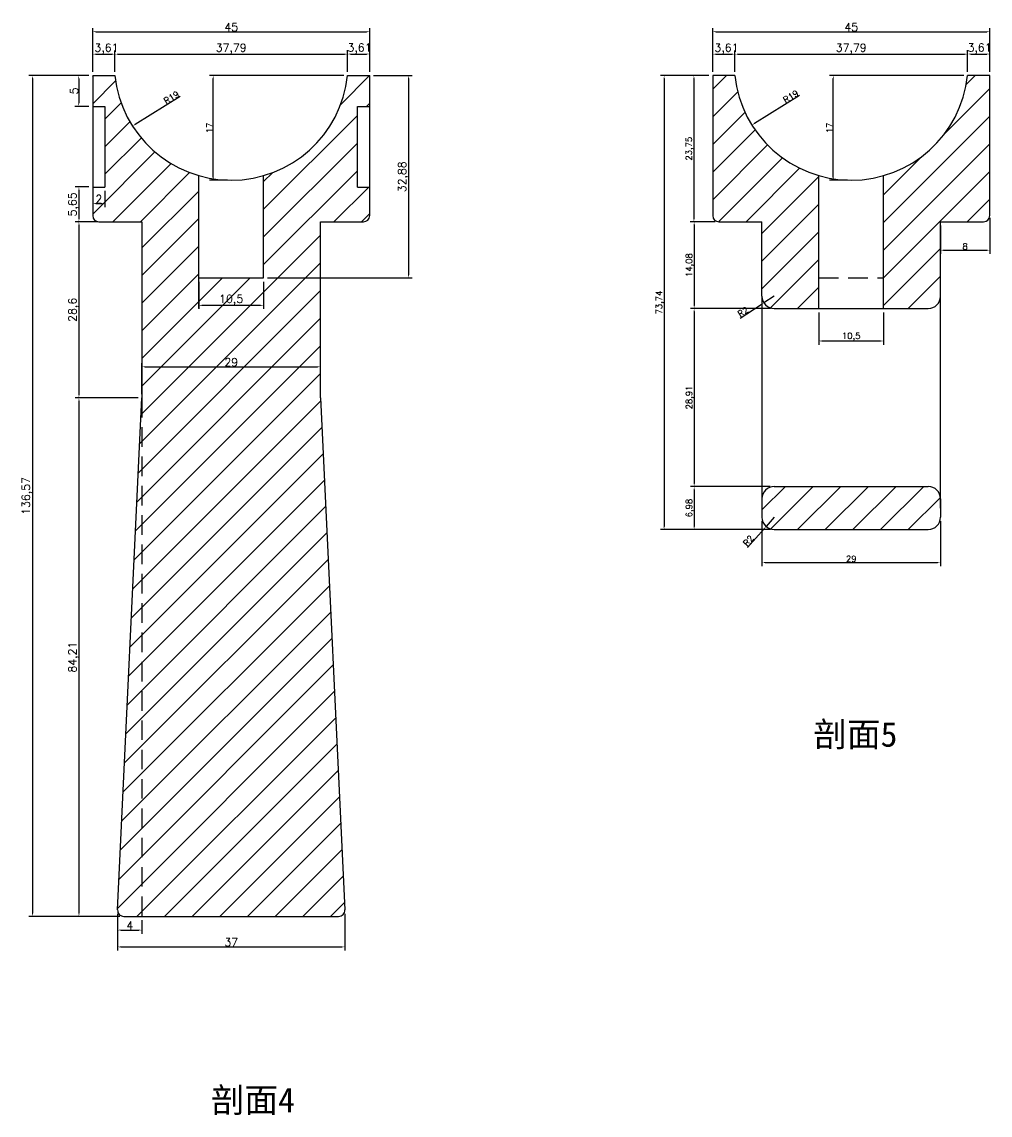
# Model space of a CAD drawing. Header units: millimetres. Extents: x 6817 to 10278, y -2870 to -2258.
# Drawn here: x 7845.9 to 8003.2, y -2869.8 to -2692.2 of the extents above; entities that cross this region are included whole.
import ezdxf

# ---------------------------------------------------------------- set-up
doc = ezdxf.new("R2010")
doc.units = ezdxf.units.MM
doc.linetypes.add('HIDDEN', pattern=[9.525, 6.35, -3.175])
doc.layers.add('图层2', color=108, linetype='Continuous')
doc.styles.get("Standard").update_dxf_attribs({"font": 'txt', "bigfont": 'gbcbig.shx'})
doc.dimstyles.new('ISO-25', dxfattribs={"dimtxt": 1, "dimasz": 0.5, "dimexe": 0.6, "dimexo": 0.625, "dimgap": 0.1, "dimtad": 1, "dimtxsty": 'Standard', "dimcen": 2.5, "dimadec": 0, "dimazin": 0, "dimtfac": 1, "dimtmove": 0, "dimatfit": 3, "dimfxl": 1, "dimarcsym": 0})
pattern_1 = [(45, (44.474, -33.572), (-2.245064, 2.245064), [])]

# ---------------------------------------------------------------- blocks, each defined once
blk = doc.blocks.new('*D1407')
at = {"layer": 'Defpoints', "color": 0, "linetype": 'ByBlock', "transparency": 16777216}
for p in [(7961.75, -2697.44), (7958.14, -2700.91), (7961.75, -2700.91)]:
    blk.add_point(p, dxfattribs=at)
at = {"layer": '图层2', "color": 0, "linetype": 'ByBlock', "lineweight": -2, "transparency": 16777216}
for p, q in [((7958.14, -2700.29), (7958.14, -2696.84)), ((7961.75, -2700.29), (7961.75, -2696.84)), ((7958.64, -2697.44), (7961.25, -2697.44))]:
    blk.add_line(p, q, dxfattribs=at)
at = {"layer": '图层2', "color": 0, "linetype": 'ByBlock', "transparency": 16777216}
for points in [[(7958.64, -2697.35), (7958.64, -2697.52), (7958.14, -2697.44)], [(7961.25, -2697.35), (7961.25, -2697.52), (7961.75, -2697.44)]]:
    blk.add_solid(points, dxfattribs=at)
at = {"layer": '图层2', "color": 0, "linetype": 'ByBlock', "transparency": 16777216, "insert": (7960.38, -2696.58), "char_height": 1.3, "attachment_point": 5}
blk.add_mtext('3,61', dxfattribs=at)
blk = doc.blocks.new('*D1408')
at = {"layer": 'Defpoints', "color": 0, "linetype": 'ByBlock', "transparency": 16777216}
for p in [(7999.54, -2697.44), (7961.75, -2700.91), (7999.54, -2700.91)]:
    blk.add_point(p, dxfattribs=at)
at = {"layer": '图层2', "color": 0, "linetype": 'ByBlock', "lineweight": -2, "transparency": 16777216}
for p, q in [((7961.75, -2700.29), (7961.75, -2696.84)), ((7999.54, -2700.29), (7999.54, -2696.84)), ((7962.25, -2697.44), (7999.04, -2697.44))]:
    blk.add_line(p, q, dxfattribs=at)
at = {"layer": '图层2', "color": 0, "linetype": 'ByBlock', "transparency": 16777216}
for points in [[(7962.25, -2697.35), (7962.25, -2697.52), (7961.75, -2697.44)], [(7999.04, -2697.35), (7999.04, -2697.52), (7999.54, -2697.44)]]:
    blk.add_solid(points, dxfattribs=at)
at = {"layer": '图层2', "color": 0, "linetype": 'ByBlock', "transparency": 16777216, "insert": (7980.64, -2696.58), "char_height": 1.3, "attachment_point": 5}
blk.add_mtext('37,79', dxfattribs=at)
blk = doc.blocks.new('*D1409')
at = {"layer": 'Defpoints', "color": 0, "linetype": 'ByBlock', "transparency": 16777216}
for p in [(8003.14, -2697.41), (7999.54, -2700.91), (8003.14, -2700.91)]:
    blk.add_point(p, dxfattribs=at)
at = {"layer": '图层2', "color": 0, "linetype": 'ByBlock', "lineweight": -2, "transparency": 16777216}
for p, q in [((7999.54, -2700.29), (7999.54, -2696.81)), ((8003.14, -2700.29), (8003.14, -2696.81)), ((8000.04, -2697.41), (8002.64, -2697.41))]:
    blk.add_line(p, q, dxfattribs=at)
at = {"layer": '图层2', "color": 0, "linetype": 'ByBlock', "transparency": 16777216}
for points in [[(8000.04, -2697.33), (8000.04, -2697.5), (7999.54, -2697.41)], [(8002.64, -2697.33), (8002.64, -2697.5), (8003.14, -2697.41)]]:
    blk.add_solid(points, dxfattribs=at)
at = {"layer": '图层2', "color": 0, "linetype": 'ByBlock', "transparency": 16777216, "insert": (8001.48, -2696.56), "char_height": 1.3, "attachment_point": 5}
blk.add_mtext('3,61', dxfattribs=at)
blk = doc.blocks.new('*D1410')
at = {"layer": 'Defpoints', "color": 0, "linetype": 'ByBlock', "transparency": 16777216}
for p in [(8003.14, -2693.79), (7958.14, -2700.91), (8003.14, -2700.91)]:
    blk.add_point(p, dxfattribs=at)
at = {"layer": '图层2', "color": 0, "linetype": 'ByBlock', "lineweight": -2, "transparency": 16777216}
for p, q in [((7958.14, -2700.29), (7958.14, -2693.19)), ((8003.14, -2700.29), (8003.14, -2693.19)), ((7958.64, -2693.79), (8002.64, -2693.79))]:
    blk.add_line(p, q, dxfattribs=at)
at = {"layer": '图层2', "color": 0, "linetype": 'ByBlock', "transparency": 16777216}
for points in [[(7958.64, -2693.71), (7958.64, -2693.88), (7958.14, -2693.79)], [(8002.64, -2693.71), (8002.64, -2693.88), (8003.14, -2693.79)]]:
    blk.add_solid(points, dxfattribs=at)
at = {"layer": '图层2', "color": 0, "linetype": 'ByBlock', "transparency": 16777216, "insert": (7980.64, -2693.04), "char_height": 1.3, "attachment_point": 5}
blk.add_mtext('45', dxfattribs=at)
blk = doc.blocks.new('*D1411')
at = {"layer": 'Defpoints', "color": 0, "linetype": 'ByBlock', "transparency": 16777216}
for p in [(7980.64, -2698.91), (7964.51, -2708.96)]:
    blk.add_point(p, dxfattribs=at)
at = {"layer": '图层2', "color": 0, "linetype": 'ByBlock', "lineweight": -2, "transparency": 16777216}
blk.add_line((7972.24, -2704.15), (7964.94, -2708.69), dxfattribs=at)
at = {"layer": '图层2', "color": 0, "linetype": 'ByBlock', "transparency": 16777216}
blk.add_solid([(7964.89, -2708.62), (7964.98, -2708.76), (7964.51, -2708.96)], dxfattribs=at)
at = {"layer": '图层2', "color": 0, "linetype": 'ByBlock', "transparency": 16777216, "insert": (7970.84, -2704.31), "char_height": 1, "attachment_point": 5, "rotation": 31.9165}
blk.add_mtext('R19', dxfattribs=at)
blk = doc.blocks.new('*D1412')
at = {"layer": 'Defpoints', "color": 0, "linetype": 'ByBlock', "transparency": 16777216}
for p in [(7977.72, -2700.91), (7999.54, -2700.91), (7980.64, -2717.91)]:
    blk.add_point(p, dxfattribs=at)
at = {"layer": '图层2', "color": 0, "linetype": 'ByBlock', "lineweight": -2, "transparency": 16777216}
for p, q in [((7998.91, -2700.91), (7977.12, -2700.91)), ((7977.72, -2717.41), (7977.72, -2701.41)), ((7980.02, -2717.91), (7977.12, -2717.91))]:
    blk.add_line(p, q, dxfattribs=at)
at = {"layer": '图层2', "color": 0, "linetype": 'ByBlock', "transparency": 16777216}
for points in [[(7977.63, -2701.41), (7977.8, -2701.41), (7977.72, -2700.91)], [(7977.63, -2717.41), (7977.8, -2717.41), (7977.72, -2717.91)]]:
    blk.add_solid(points, dxfattribs=at)
at = {"layer": '图层2', "color": 0, "linetype": 'ByBlock', "transparency": 16777216, "insert": (7977.12, -2709.41), "char_height": 1, "attachment_point": 5, "rotation": 90}
blk.add_mtext('17', dxfattribs=at)
blk = doc.blocks.new('*D1426')
at = {"layer": 'Defpoints', "color": 0, "linetype": 'ByBlock', "transparency": 16777216}
for p in [(7966.46, -2737.82), (7968.14, -2736.74)]:
    blk.add_point(p, dxfattribs=at)
at = {"layer": '图层2', "color": 0, "linetype": 'ByBlock', "lineweight": -2, "transparency": 16777216}
for p, q in [((7968.14, -2736.74), (7966.46, -2737.82)), ((7962.62, -2740.29), (7966.04, -2738.09))]:
    blk.add_line(p, q, dxfattribs=at)
at = {"layer": '图层2', "color": 0, "linetype": 'ByBlock', "transparency": 16777216}
blk.add_solid([(7965.99, -2738.02), (7966.08, -2738.16), (7966.46, -2737.82)], dxfattribs=at)
at = {"layer": '图层2', "color": 0, "linetype": 'ByBlock', "transparency": 16777216, "insert": (7963.08, -2739.28), "char_height": 1, "attachment_point": 5, "rotation": 32.6794}
blk.add_mtext('R2', dxfattribs=at)
blk = doc.blocks.new('*D1427')
at = {"layer": 'Defpoints', "color": 0, "linetype": 'ByBlock', "transparency": 16777216}
for p in [(7968.14, -2772.65), (7966.81, -2774.15)]:
    blk.add_point(p, dxfattribs=at)
at = {"layer": '图层2', "color": 0, "linetype": 'ByBlock', "lineweight": -2, "transparency": 16777216}
for p, q in [((7968.14, -2772.65), (7966.81, -2774.15)), ((7963.78, -2777.56), (7966.48, -2774.52))]:
    blk.add_line(p, q, dxfattribs=at)
at = {"layer": '图层2', "color": 0, "linetype": 'ByBlock', "transparency": 16777216}
blk.add_solid([(7966.42, -2774.47), (7966.54, -2774.58), (7966.81, -2774.15)], dxfattribs=at)
at = {"layer": '图层2', "color": 0, "linetype": 'ByBlock', "transparency": 16777216, "insert": (7963.95, -2776.46), "char_height": 1, "attachment_point": 5, "rotation": 48.3687}
blk.add_mtext('R2', dxfattribs=at)
blk = doc.blocks.new('*D1428')
at = {"layer": 'Defpoints', "color": 0, "linetype": 'ByBlock', "transparency": 16777216}
for p in [(7958.14, -2700.91), (7955.09, -2724.66), (7959.14, -2724.66)]:
    blk.add_point(p, dxfattribs=at)
at = {"layer": '图层2', "color": 0, "linetype": 'ByBlock', "lineweight": -2, "transparency": 16777216}
for p, q in [((7957.52, -2700.91), (7954.49, -2700.91)), ((7955.09, -2701.41), (7955.09, -2724.16)), ((7958.52, -2724.66), (7954.49, -2724.66))]:
    blk.add_line(p, q, dxfattribs=at)
at = {"layer": '图层2', "color": 0, "linetype": 'ByBlock', "transparency": 16777216}
for points in [[(7955.01, -2701.41), (7955.17, -2701.41), (7955.09, -2700.91)], [(7955.01, -2724.16), (7955.17, -2724.16), (7955.09, -2724.66)]]:
    blk.add_solid(points, dxfattribs=at)
at = {"layer": '图层2', "color": 0, "linetype": 'ByBlock', "transparency": 16777216, "insert": (7954.41, -2712.79), "char_height": 1, "attachment_point": 5, "rotation": 90}
blk.add_mtext('23,75', dxfattribs=at)
blk = doc.blocks.new('*D1429')
at = {"layer": 'Defpoints', "color": 0, "linetype": 'ByBlock', "transparency": 16777216}
for p in [(7959.14, -2724.66), (7955.13, -2738.74), (7968.14, -2738.74)]:
    blk.add_point(p, dxfattribs=at)
at = {"layer": '图层2', "color": 0, "linetype": 'ByBlock', "lineweight": -2, "transparency": 16777216}
for p, q in [((7958.52, -2724.66), (7954.53, -2724.66)), ((7955.13, -2725.16), (7955.13, -2738.24)), ((7967.52, -2738.74), (7954.53, -2738.74))]:
    blk.add_line(p, q, dxfattribs=at)
at = {"layer": '图层2', "color": 0, "linetype": 'ByBlock', "transparency": 16777216}
for points in [[(7955.05, -2725.16), (7955.21, -2725.16), (7955.13, -2724.66)], [(7955.05, -2738.24), (7955.21, -2738.24), (7955.13, -2738.74)]]:
    blk.add_solid(points, dxfattribs=at)
at = {"layer": '图层2', "color": 0, "linetype": 'ByBlock', "transparency": 16777216, "insert": (7954.45, -2731.7), "char_height": 1, "attachment_point": 5, "rotation": 90}
blk.add_mtext('14,08', dxfattribs=at)
blk = doc.blocks.new('*D1430')
at = {"layer": 'Defpoints', "color": 0, "linetype": 'ByBlock', "transparency": 16777216}
for p in [(7967.52, -2738.74), (7955.13, -2767.65), (7968.1, -2767.65)]:
    blk.add_point(p, dxfattribs=at)
at = {"layer": '图层2', "color": 0, "linetype": 'ByBlock', "lineweight": -2, "transparency": 16777216}
for p, q in [((7966.89, -2738.74), (7954.53, -2738.74)), ((7955.13, -2739.24), (7955.13, -2767.15)), ((7967.48, -2767.65), (7954.53, -2767.65))]:
    blk.add_line(p, q, dxfattribs=at)
at = {"layer": '图层2', "color": 0, "linetype": 'ByBlock', "transparency": 16777216}
for points in [[(7955.05, -2739.24), (7955.21, -2739.24), (7955.13, -2738.74)], [(7955.05, -2767.15), (7955.21, -2767.15), (7955.13, -2767.65)]]:
    blk.add_solid(points, dxfattribs=at)
at = {"layer": '图层2', "color": 0, "linetype": 'ByBlock', "transparency": 16777216, "insert": (7954.45, -2753.2), "char_height": 1, "attachment_point": 5, "rotation": 90}
blk.add_mtext('28,91', dxfattribs=at)
blk = doc.blocks.new('*D1431')
at = {"layer": 'Defpoints', "color": 0, "linetype": 'ByBlock', "transparency": 16777216}
for p in [(7967.85, -2767.67), (7955.13, -2774.65), (7968.14, -2774.65)]:
    blk.add_point(p, dxfattribs=at)
at = {"layer": '图层2', "color": 0, "linetype": 'ByBlock', "lineweight": -2, "transparency": 16777216}
for p, q in [((7967.23, -2767.67), (7954.53, -2767.67)), ((7955.13, -2768.17), (7955.13, -2774.15)), ((7967.52, -2774.65), (7954.53, -2774.65))]:
    blk.add_line(p, q, dxfattribs=at)
at = {"layer": '图层2', "color": 0, "linetype": 'ByBlock', "transparency": 16777216}
for points in [[(7955.05, -2768.17), (7955.21, -2768.17), (7955.13, -2767.67)], [(7955.05, -2774.15), (7955.21, -2774.15), (7955.13, -2774.65)]]:
    blk.add_solid(points, dxfattribs=at)
at = {"layer": '图层2', "color": 0, "linetype": 'ByBlock', "transparency": 16777216, "insert": (7954.45, -2771.16), "char_height": 1, "attachment_point": 5, "rotation": 90}
blk.add_mtext('6,98', dxfattribs=at)
blk = doc.blocks.new('*D1432')
at = {"layer": 'Defpoints', "color": 0, "linetype": 'ByBlock', "transparency": 16777216}
for p in [(7966.14, -2772.65), (7995.14, -2772.65), (7995.14, -2780)]:
    blk.add_point(p, dxfattribs=at)
at = {"layer": '图层2', "color": 0, "linetype": 'ByBlock', "lineweight": -2, "transparency": 16777216}
for p, q in [((7966.14, -2773.28), (7966.14, -2780.6)), ((7995.14, -2773.28), (7995.14, -2780.6)), ((7966.64, -2780), (7994.64, -2780))]:
    blk.add_line(p, q, dxfattribs=at)
at = {"layer": '图层2', "color": 0, "linetype": 'ByBlock', "transparency": 16777216}
for points in [[(7966.64, -2779.92), (7966.64, -2780.08), (7966.14, -2780)], [(7994.64, -2779.92), (7994.64, -2780.08), (7995.14, -2780)]]:
    blk.add_solid(points, dxfattribs=at)
at = {"layer": '图层2', "color": 0, "linetype": 'ByBlock', "transparency": 16777216, "insert": (7980.64, -2779.4), "char_height": 1, "attachment_point": 5}
blk.add_mtext('29', dxfattribs=at)
blk = doc.blocks.new('*D1433')
at = {"layer": 'Defpoints', "color": 0, "linetype": 'ByBlock', "transparency": 16777216}
for p in [(8003.14, -2723.38), (7995.14, -2724.66), (8003.14, -2729.27)]:
    blk.add_point(p, dxfattribs=at)
at = {"layer": '图层2', "color": 0, "linetype": 'ByBlock', "lineweight": -2, "transparency": 16777216}
for p, q in [((7995.14, -2725.29), (7995.14, -2729.87)), ((8003.14, -2724.01), (8003.14, -2729.87)), ((7995.64, -2729.27), (8002.64, -2729.27))]:
    blk.add_line(p, q, dxfattribs=at)
at = {"layer": '图层2', "color": 0, "linetype": 'ByBlock', "transparency": 16777216}
for points in [[(7995.64, -2729.19), (7995.64, -2729.36), (7995.14, -2729.27)], [(8002.64, -2729.19), (8002.64, -2729.36), (8003.14, -2729.27)]]:
    blk.add_solid(points, dxfattribs=at)
at = {"layer": '图层2', "color": 0, "linetype": 'ByBlock', "transparency": 16777216, "insert": (7999.14, -2728.67), "char_height": 1, "attachment_point": 5}
blk.add_mtext('8', dxfattribs=at)
blk = doc.blocks.new('*D1434')
at = {"layer": 'Defpoints', "color": 0, "linetype": 'ByBlock', "transparency": 16777216}
for p in [(7958.14, -2700.91), (7950.25, -2774.65), (7968.14, -2774.65)]:
    blk.add_point(p, dxfattribs=at)
at = {"layer": '图层2', "color": 0, "linetype": 'ByBlock', "lineweight": -2, "transparency": 16777216}
for p, q in [((7957.52, -2700.91), (7949.65, -2700.91)), ((7950.25, -2701.41), (7950.25, -2774.15)), ((7967.52, -2774.65), (7949.65, -2774.65))]:
    blk.add_line(p, q, dxfattribs=at)
at = {"layer": '图层2', "color": 0, "linetype": 'ByBlock', "transparency": 16777216}
for points in [[(7950.17, -2701.41), (7950.33, -2701.41), (7950.25, -2700.91)], [(7950.17, -2774.15), (7950.33, -2774.15), (7950.25, -2774.65)]]:
    blk.add_solid(points, dxfattribs=at)
at = {"layer": '图层2', "color": 0, "linetype": 'ByBlock', "transparency": 16777216, "insert": (7949.57, -2737.78), "char_height": 1, "attachment_point": 5, "rotation": 90}
blk.add_mtext('73,74', dxfattribs=at)
blk = doc.blocks.new('*D1435')
at = {"layer": 'Defpoints', "color": 0, "linetype": 'ByBlock', "transparency": 16777216}
for p in [(7975.39, -2738.74), (7985.89, -2738.74), (7985.89, -2744.02)]:
    blk.add_point(p, dxfattribs=at)
at = {"layer": '图层2', "color": 0, "linetype": 'ByBlock', "lineweight": -2, "transparency": 16777216}
for p, q in [((7975.39, -2739.37), (7975.39, -2744.62)), ((7985.89, -2739.37), (7985.89, -2744.62)), ((7975.89, -2744.02), (7985.39, -2744.02))]:
    blk.add_line(p, q, dxfattribs=at)
at = {"layer": '图层2', "color": 0, "linetype": 'ByBlock', "transparency": 16777216}
for points in [[(7975.89, -2743.94), (7975.89, -2744.11), (7975.39, -2744.02)], [(7985.39, -2743.94), (7985.39, -2744.11), (7985.89, -2744.02)]]:
    blk.add_solid(points, dxfattribs=at)
at = {"layer": '图层2', "color": 0, "linetype": 'ByBlock', "transparency": 16777216, "insert": (7980.64, -2743.34), "char_height": 1, "attachment_point": 5}
blk.add_mtext('10,5', dxfattribs=at)
blk = doc.blocks.new('*D1436')
at = {"layer": 'Defpoints', "color": 0, "linetype": 'ByBlock', "transparency": 16777216}
for p in [(7861.05, -2697.44), (7857.44, -2700.91), (7861.05, -2700.91)]:
    blk.add_point(p, dxfattribs=at)
at = {"layer": '图层2', "color": 0, "linetype": 'ByBlock', "lineweight": -2, "transparency": 16777216}
for p, q in [((7857.44, -2700.29), (7857.44, -2696.84)), ((7861.05, -2700.29), (7861.05, -2696.84)), ((7857.94, -2697.44), (7860.55, -2697.44))]:
    blk.add_line(p, q, dxfattribs=at)
at = {"layer": '图层2', "color": 0, "linetype": 'ByBlock', "transparency": 16777216}
for points in [[(7857.94, -2697.35), (7857.94, -2697.52), (7857.44, -2697.44)], [(7860.55, -2697.35), (7860.55, -2697.52), (7861.05, -2697.44)]]:
    blk.add_solid(points, dxfattribs=at)
at = {"layer": '图层2', "color": 0, "linetype": 'ByBlock', "transparency": 16777216, "insert": (7859.68, -2696.58), "char_height": 1.3, "attachment_point": 5}
blk.add_mtext('3,61', dxfattribs=at)
blk = doc.blocks.new('*D1437')
at = {"layer": 'Defpoints', "color": 0, "linetype": 'ByBlock', "transparency": 16777216}
for p in [(7898.84, -2697.44), (7861.05, -2700.91), (7898.84, -2700.91)]:
    blk.add_point(p, dxfattribs=at)
at = {"layer": '图层2', "color": 0, "linetype": 'ByBlock', "lineweight": -2, "transparency": 16777216}
for p, q in [((7861.05, -2700.29), (7861.05, -2696.84)), ((7898.84, -2700.29), (7898.84, -2696.84)), ((7861.55, -2697.44), (7898.34, -2697.44))]:
    blk.add_line(p, q, dxfattribs=at)
at = {"layer": '图层2', "color": 0, "linetype": 'ByBlock', "transparency": 16777216}
for points in [[(7861.55, -2697.35), (7861.55, -2697.52), (7861.05, -2697.44)], [(7898.34, -2697.35), (7898.34, -2697.52), (7898.84, -2697.44)]]:
    blk.add_solid(points, dxfattribs=at)
at = {"layer": '图层2', "color": 0, "linetype": 'ByBlock', "transparency": 16777216, "insert": (7879.94, -2696.58), "char_height": 1.3, "attachment_point": 5}
blk.add_mtext('37,79', dxfattribs=at)
blk = doc.blocks.new('*D1438')
at = {"layer": 'Defpoints', "color": 0, "linetype": 'ByBlock', "transparency": 16777216}
for p in [(7902.44, -2697.41), (7898.84, -2700.91), (7902.44, -2700.91)]:
    blk.add_point(p, dxfattribs=at)
at = {"layer": '图层2', "color": 0, "linetype": 'ByBlock', "lineweight": -2, "transparency": 16777216}
for p, q in [((7898.84, -2700.29), (7898.84, -2696.81)), ((7902.44, -2700.29), (7902.44, -2696.81)), ((7899.34, -2697.41), (7901.94, -2697.41))]:
    blk.add_line(p, q, dxfattribs=at)
at = {"layer": '图层2', "color": 0, "linetype": 'ByBlock', "transparency": 16777216}
for points in [[(7899.34, -2697.33), (7899.34, -2697.5), (7898.84, -2697.41)], [(7901.94, -2697.33), (7901.94, -2697.5), (7902.44, -2697.41)]]:
    blk.add_solid(points, dxfattribs=at)
at = {"layer": '图层2', "color": 0, "linetype": 'ByBlock', "transparency": 16777216, "insert": (7900.78, -2696.56), "char_height": 1.3, "attachment_point": 5}
blk.add_mtext('3,61', dxfattribs=at)
blk = doc.blocks.new('*D1439')
at = {"layer": 'Defpoints', "color": 0, "linetype": 'ByBlock', "transparency": 16777216}
for p in [(7902.44, -2693.79), (7857.44, -2700.91), (7902.44, -2700.91)]:
    blk.add_point(p, dxfattribs=at)
at = {"layer": '图层2', "color": 0, "linetype": 'ByBlock', "lineweight": -2, "transparency": 16777216}
for p, q in [((7857.44, -2700.29), (7857.44, -2693.19)), ((7902.44, -2700.29), (7902.44, -2693.19)), ((7857.94, -2693.79), (7901.94, -2693.79))]:
    blk.add_line(p, q, dxfattribs=at)
at = {"layer": '图层2', "color": 0, "linetype": 'ByBlock', "transparency": 16777216}
for points in [[(7857.94, -2693.71), (7857.94, -2693.88), (7857.44, -2693.79)], [(7901.94, -2693.71), (7901.94, -2693.88), (7902.44, -2693.79)]]:
    blk.add_solid(points, dxfattribs=at)
at = {"layer": '图层2', "color": 0, "linetype": 'ByBlock', "transparency": 16777216, "insert": (7879.94, -2693.04), "char_height": 1.3, "attachment_point": 5}
blk.add_mtext('45', dxfattribs=at)
blk = doc.blocks.new('*D1440')
at = {"layer": 'Defpoints', "color": 0, "linetype": 'ByBlock', "transparency": 16777216}
for p in [(7877.02, -2700.91), (7898.84, -2700.91), (7879.94, -2717.91)]:
    blk.add_point(p, dxfattribs=at)
at = {"layer": '图层2', "color": 0, "linetype": 'ByBlock', "lineweight": -2, "transparency": 16777216}
for p, q in [((7898.21, -2700.91), (7876.42, -2700.91)), ((7877.02, -2717.41), (7877.02, -2701.41)), ((7879.32, -2717.91), (7876.42, -2717.91))]:
    blk.add_line(p, q, dxfattribs=at)
at = {"layer": '图层2', "color": 0, "linetype": 'ByBlock', "transparency": 16777216}
for points in [[(7876.93, -2701.41), (7877.1, -2701.41), (7877.02, -2700.91)], [(7876.93, -2717.41), (7877.1, -2717.41), (7877.02, -2717.91)]]:
    blk.add_solid(points, dxfattribs=at)
at = {"layer": '图层2', "color": 0, "linetype": 'ByBlock', "transparency": 16777216, "insert": (7876.42, -2709.41), "char_height": 1, "attachment_point": 5, "rotation": 90}
blk.add_mtext('17', dxfattribs=at)
blk = doc.blocks.new('*D1441')
at = {"layer": 'Defpoints', "color": 0, "linetype": 'ByBlock', "transparency": 16777216}
for p in [(7857.44, -2700.91), (7855.17, -2705.91), (7857.44, -2705.91)]:
    blk.add_point(p, dxfattribs=at)
at = {"layer": '图层2', "color": 0, "linetype": 'ByBlock', "lineweight": -2, "transparency": 16777216}
for p, q in [((7856.82, -2700.91), (7854.57, -2700.91)), ((7855.17, -2701.41), (7855.17, -2705.41)), ((7856.82, -2705.91), (7854.57, -2705.91))]:
    blk.add_line(p, q, dxfattribs=at)
at = {"layer": '图层2', "color": 0, "linetype": 'ByBlock', "transparency": 16777216}
for points in [[(7855.09, -2701.41), (7855.25, -2701.41), (7855.17, -2700.91)], [(7855.09, -2705.41), (7855.25, -2705.41), (7855.17, -2705.91)]]:
    blk.add_solid(points, dxfattribs=at)
at = {"layer": '图层2', "color": 0, "linetype": 'ByBlock', "transparency": 16777216, "insert": (7854.42, -2703.41), "char_height": 1.3, "attachment_point": 5, "rotation": 90}
blk.add_mtext('5', dxfattribs=at)
blk = doc.blocks.new('*D1442')
at = {"layer": 'Defpoints', "color": 0, "linetype": 'ByBlock', "transparency": 16777216}
for p in [(7857.44, -2719.01), (7855.21, -2724.66), (7858.83, -2724.66)]:
    blk.add_point(p, dxfattribs=at)
at = {"layer": '图层2', "color": 0, "linetype": 'ByBlock', "lineweight": -2, "transparency": 16777216}
for p, q in [((7856.82, -2719.01), (7854.61, -2719.01)), ((7855.21, -2719.51), (7855.21, -2724.16)), ((7858.2, -2724.66), (7854.61, -2724.66))]:
    blk.add_line(p, q, dxfattribs=at)
at = {"layer": '图层2', "color": 0, "linetype": 'ByBlock', "transparency": 16777216}
for points in [[(7855.13, -2719.51), (7855.29, -2719.51), (7855.21, -2719.01)], [(7855.13, -2724.16), (7855.29, -2724.16), (7855.21, -2724.66)]]:
    blk.add_solid(points, dxfattribs=at)
at = {"layer": '图层2', "color": 0, "linetype": 'ByBlock', "transparency": 16777216, "insert": (7854.35, -2721.84), "char_height": 1.3, "attachment_point": 5, "rotation": 90}
blk.add_mtext('5,65', dxfattribs=at)
blk = doc.blocks.new('*D1443')
at = {"layer": 'Defpoints', "color": 0, "linetype": 'ByBlock', "transparency": 16777216}
for p in [(7858.83, -2724.66), (7855.21, -2753.26), (7865.44, -2753.26)]:
    blk.add_point(p, dxfattribs=at)
at = {"layer": '图层2', "color": 0, "linetype": 'ByBlock', "lineweight": -2, "transparency": 16777216}
for p, q in [((7858.2, -2724.66), (7854.61, -2724.66)), ((7855.21, -2725.16), (7855.21, -2752.76)), ((7864.82, -2753.26), (7854.61, -2753.26))]:
    blk.add_line(p, q, dxfattribs=at)
at = {"layer": '图层2', "color": 0, "linetype": 'ByBlock', "transparency": 16777216}
for points in [[(7855.13, -2725.16), (7855.29, -2725.16), (7855.21, -2724.66)], [(7855.13, -2752.76), (7855.29, -2752.76), (7855.21, -2753.26)]]:
    blk.add_solid(points, dxfattribs=at)
at = {"layer": '图层2', "color": 0, "linetype": 'ByBlock', "transparency": 16777216, "insert": (7854.35, -2738.96), "char_height": 1.3, "attachment_point": 5, "rotation": 90}
blk.add_mtext('28,6', dxfattribs=at)
blk = doc.blocks.new('*D1444')
at = {"layer": 'Defpoints', "color": 0, "linetype": 'ByBlock', "transparency": 16777216}
for p in [(7865.44, -2753.26), (7855.21, -2837.48), (7862.49, -2837.48)]:
    blk.add_point(p, dxfattribs=at)
at = {"layer": '图层2', "color": 0, "linetype": 'ByBlock', "lineweight": -2, "transparency": 16777216}
for p, q in [((7864.82, -2753.26), (7854.61, -2753.26)), ((7855.21, -2753.76), (7855.21, -2836.98)), ((7861.87, -2837.48), (7854.61, -2837.48))]:
    blk.add_line(p, q, dxfattribs=at)
at = {"layer": '图层2', "color": 0, "linetype": 'ByBlock', "transparency": 16777216}
for points in [[(7855.13, -2753.76), (7855.29, -2753.76), (7855.21, -2753.26)], [(7855.13, -2836.98), (7855.29, -2836.98), (7855.21, -2837.48)]]:
    blk.add_solid(points, dxfattribs=at)
at = {"layer": '图层2', "color": 0, "linetype": 'ByBlock', "transparency": 16777216, "insert": (7854.35, -2795.37), "char_height": 1.3, "attachment_point": 5, "rotation": 90}
blk.add_mtext('84,21', dxfattribs=at)
blk = doc.blocks.new('*D1445')
at = {"layer": 'Defpoints', "color": 0, "linetype": 'ByBlock', "transparency": 16777216}
for p in [(7894.44, -2748.22), (7865.44, -2753.26), (7894.44, -2753.26)]:
    blk.add_point(p, dxfattribs=at)
at = {"layer": '图层2', "color": 0, "linetype": 'ByBlock', "lineweight": -2, "transparency": 16777216}
for p, q in [((7865.44, -2752.64), (7865.44, -2747.62)), ((7865.94, -2748.22), (7893.94, -2748.22)), ((7894.44, -2752.64), (7894.44, -2747.62))]:
    blk.add_line(p, q, dxfattribs=at)
at = {"layer": '图层2', "color": 0, "linetype": 'ByBlock', "transparency": 16777216}
for points in [[(7865.94, -2748.13), (7865.94, -2748.3), (7865.44, -2748.22)], [(7893.94, -2748.13), (7893.94, -2748.3), (7894.44, -2748.22)]]:
    blk.add_solid(points, dxfattribs=at)
at = {"layer": '图层2', "color": 0, "linetype": 'ByBlock', "transparency": 16777216, "insert": (7879.94, -2747.47), "char_height": 1.3, "attachment_point": 5}
blk.add_mtext('29', dxfattribs=at)
blk = doc.blocks.new('*D1446')
at = {"layer": 'Defpoints', "color": 0, "linetype": 'ByBlock', "transparency": 16777216}
for p in [(7861.49, -2836.43), (7865.44, -2837.48), (7865.44, -2839.7)]:
    blk.add_point(p, dxfattribs=at)
at = {"layer": '图层2', "color": 0, "linetype": 'ByBlock', "lineweight": -2, "transparency": 16777216}
for p, q in [((7861.49, -2837.06), (7861.49, -2840.3)), ((7865.44, -2838.1), (7865.44, -2840.3)), ((7861.99, -2839.7), (7864.94, -2839.7))]:
    blk.add_line(p, q, dxfattribs=at)
at = {"layer": '图层2', "color": 0, "linetype": 'ByBlock', "transparency": 16777216}
for points in [[(7861.99, -2839.62), (7861.99, -2839.78), (7861.49, -2839.7)], [(7864.94, -2839.62), (7864.94, -2839.78), (7865.44, -2839.7)]]:
    blk.add_solid(points, dxfattribs=at)
at = {"layer": '图层2', "color": 0, "linetype": 'ByBlock', "transparency": 16777216, "insert": (7863.47, -2838.95), "char_height": 1.3, "attachment_point": 5}
blk.add_mtext('4', dxfattribs=at)
blk = doc.blocks.new('*D1447')
at = {"layer": 'Defpoints', "color": 0, "linetype": 'ByBlock', "transparency": 16777216}
for p in [(7861.49, -2837.06), (7898.39, -2836.43), (7898.39, -2842.43)]:
    blk.add_point(p, dxfattribs=at)
at = {"layer": '图层2', "color": 0, "linetype": 'ByBlock', "lineweight": -2, "transparency": 16777216}
for p, q in [((7898.39, -2837.06), (7898.39, -2843.03)), ((7861.49, -2837.68), (7861.49, -2843.03)), ((7861.99, -2842.43), (7897.89, -2842.43))]:
    blk.add_line(p, q, dxfattribs=at)
at = {"layer": '图层2', "color": 0, "linetype": 'ByBlock', "transparency": 16777216}
for points in [[(7861.99, -2842.35), (7861.99, -2842.52), (7861.49, -2842.43)], [(7897.89, -2842.35), (7897.89, -2842.52), (7898.39, -2842.43)]]:
    blk.add_solid(points, dxfattribs=at)
at = {"layer": '图层2', "color": 0, "linetype": 'ByBlock', "transparency": 16777216, "insert": (7879.94, -2841.68), "char_height": 1.3, "attachment_point": 5}
blk.add_mtext('37', dxfattribs=at)
blk = doc.blocks.new('*D1448')
at = {"layer": 'Defpoints', "color": 0, "linetype": 'ByBlock', "transparency": 16777216}
for p in [(7874.69, -2733.79), (7885.19, -2733.79), (7885.19, -2738.22)]:
    blk.add_point(p, dxfattribs=at)
at = {"layer": '图层2', "color": 0, "linetype": 'ByBlock', "lineweight": -2, "transparency": 16777216}
for p, q in [((7874.69, -2734.41), (7874.69, -2738.82)), ((7885.19, -2734.41), (7885.19, -2738.82)), ((7875.19, -2738.22), (7884.69, -2738.22))]:
    blk.add_line(p, q, dxfattribs=at)
at = {"layer": '图层2', "color": 0, "linetype": 'ByBlock', "transparency": 16777216}
for points in [[(7875.19, -2738.14), (7875.19, -2738.31), (7874.69, -2738.22)], [(7884.69, -2738.14), (7884.69, -2738.31), (7885.19, -2738.22)]]:
    blk.add_solid(points, dxfattribs=at)
at = {"layer": '图层2', "color": 0, "linetype": 'ByBlock', "transparency": 16777216, "insert": (7879.94, -2737.37), "char_height": 1.3, "attachment_point": 5}
blk.add_mtext('10,5', dxfattribs=at)
blk = doc.blocks.new('*D1449')
at = {"layer": 'Defpoints', "color": 0, "linetype": 'ByBlock', "transparency": 16777216}
for p in [(7902.44, -2700.91), (7885.19, -2733.79), (7908.74, -2733.79)]:
    blk.add_point(p, dxfattribs=at)
at = {"layer": '图层2', "color": 0, "linetype": 'ByBlock', "lineweight": -2, "transparency": 16777216}
for p, q in [((7903.07, -2700.91), (7909.34, -2700.91)), ((7908.74, -2701.41), (7908.74, -2733.29)), ((7885.82, -2733.79), (7909.34, -2733.79))]:
    blk.add_line(p, q, dxfattribs=at)
at = {"layer": '图层2', "color": 0, "linetype": 'ByBlock', "transparency": 16777216}
for points in [[(7908.66, -2701.41), (7908.83, -2701.41), (7908.74, -2700.91)], [(7908.66, -2733.29), (7908.83, -2733.29), (7908.74, -2733.79)]]:
    blk.add_solid(points, dxfattribs=at)
at = {"layer": '图层2', "color": 0, "linetype": 'ByBlock', "transparency": 16777216, "insert": (7907.89, -2717.35), "char_height": 1.3, "attachment_point": 5, "rotation": 90}
blk.add_mtext('32,88', dxfattribs=at)
blk = doc.blocks.new('*D1450')
at = {"layer": 'Defpoints', "color": 0, "linetype": 'ByBlock', "transparency": 16777216}
for p in [(7856.82, -2700.91), (7847.65, -2837.48), (7860.17, -2837.48)]:
    blk.add_point(p, dxfattribs=at)
at = {"layer": '图层2', "color": 0, "linetype": 'ByBlock', "lineweight": -2, "transparency": 16777216}
for p, q in [((7856.19, -2700.91), (7847.05, -2700.91)), ((7847.65, -2701.41), (7847.65, -2836.98)), ((7859.55, -2837.48), (7847.05, -2837.48))]:
    blk.add_line(p, q, dxfattribs=at)
at = {"layer": '图层2', "color": 0, "linetype": 'ByBlock', "transparency": 16777216}
for points in [[(7847.57, -2701.41), (7847.74, -2701.41), (7847.65, -2700.91)], [(7847.57, -2836.98), (7847.74, -2836.98), (7847.65, -2837.48)]]:
    blk.add_solid(points, dxfattribs=at)
at = {"layer": '图层2', "color": 0, "linetype": 'ByBlock', "transparency": 16777216, "insert": (7846.79, -2769.19), "char_height": 1.3, "attachment_point": 5, "rotation": 90}
blk.add_mtext('136,57', dxfattribs=at)
blk = doc.blocks.new('*D1451')
at = {"layer": 'Defpoints', "color": 0, "linetype": 'ByBlock', "transparency": 16777216}
for p in [(7880.04, -2699.07), (7863.92, -2709.12)]:
    blk.add_point(p, dxfattribs=at)
at = {"layer": '图层2', "color": 0, "linetype": 'ByBlock', "lineweight": -2, "transparency": 16777216}
blk.add_line((7871.64, -2704.31), (7864.34, -2708.85), dxfattribs=at)
at = {"layer": '图层2', "color": 0, "linetype": 'ByBlock', "transparency": 16777216}
blk.add_solid([(7864.3, -2708.78), (7864.39, -2708.92), (7863.92, -2709.12)], dxfattribs=at)
at = {"layer": '图层2', "color": 0, "linetype": 'ByBlock', "transparency": 16777216, "insert": (7870.25, -2704.47), "char_height": 1, "attachment_point": 5, "rotation": 31.9165}
blk.add_mtext('R19', dxfattribs=at)
blk = doc.blocks.new('*D1452')
at = {"layer": 'Defpoints', "color": 0, "linetype": 'ByBlock', "transparency": 16777216}
for p in [(7857.44, -2719.01), (7859.44, -2719.01), (7859.44, -2721.71)]:
    blk.add_point(p, dxfattribs=at)
at = {"layer": '图层2', "color": 0, "linetype": 'ByBlock', "lineweight": -2, "transparency": 16777216}
for p, q in [((7857.44, -2719.64), (7857.44, -2722.31)), ((7859.44, -2719.64), (7859.44, -2722.31)), ((7857.94, -2721.71), (7858.94, -2721.71))]:
    blk.add_line(p, q, dxfattribs=at)
at = {"layer": '图层2', "color": 0, "linetype": 'ByBlock', "transparency": 16777216}
for points in [[(7857.94, -2721.63), (7857.94, -2721.79), (7857.44, -2721.71)], [(7858.94, -2721.63), (7858.94, -2721.79), (7859.44, -2721.71)]]:
    blk.add_solid(points, dxfattribs=at)
at = {"layer": '图层2', "color": 0, "linetype": 'ByBlock', "transparency": 16777216, "insert": (7858.44, -2720.96), "char_height": 1.3, "attachment_point": 5}
blk.add_mtext('2', dxfattribs=at)

msp = doc.modelspace()

# ---------------------------------------------------------------- hatches: boundary and pattern name
at = {"layer": '图层2', "linetype": 'ByBlock'}
h = msp.add_hatch(dxfattribs=at)
h.set_pattern_fill('ANSI31', color=4)
h.set_pattern_definition([(45, (0, -33.572), (-2.245064, 2.245064), [])])
h.paths.add_polyline_path([(7894.442, -2753.264), (7894.442, -2724.664), (7901.442, -2724.664, 0.4142136), (7902.442, -2723.664), (7902.442, -2719.013), (7900.442, -2719.013), (7900.442, -2705.91), (7902.442, -2705.91), (7902.442, -2700.91), (7898.836, -2700.91, -0.3053358), (7885.192, -2717.17), (7885.192, -2733.786), (7874.692, -2733.786), (7874.692, -2717.17, -0.3053358), (7861.047, -2700.91), (7857.442, -2700.91), (7857.442, -2705.91), (7859.442, -2705.91), (7859.442, -2719.013), (7857.442, -2719.013), (7857.442, -2723.664, 0.4142136), (7858.442, -2724.664), (7865.442, -2724.664), (7865.442, -2753.264), (7861.491, -2836.431, 0.4281843), (7862.49, -2837.478), (7897.393, -2837.478, 0.4281843), (7898.392, -2836.431)])
h = msp.add_hatch(dxfattribs=at)
h.set_pattern_fill('ANSI31', color=4)
h.set_pattern_definition(pattern_1)
h.paths.add_polyline_path([(7966.141, -2724.664), (7966.141, -2736.745, 0.4142136), (7968.141, -2738.745), (7975.391, -2738.745), (7975.391, -2717.17, -0.3053358), (7961.747, -2700.91), (7958.141, -2700.91), (7958.141, -2723.664, 0.4142136), (7959.141, -2724.664)])
h = msp.add_hatch(dxfattribs=at)
h.set_pattern_fill('ANSI31', color=4)
h.set_pattern_definition(pattern_1)
h.paths.add_polyline_path([(7995.141, -2724.664), (8002.141, -2724.664, 0.4142136), (8003.141, -2723.664), (8003.141, -2700.91), (7999.536, -2700.91, -0.3053358), (7985.891, -2717.17), (7985.891, -2738.745), (7993.141, -2738.745, 0.4142136), (7995.141, -2736.745)])
h.paths.add_polyline_path([(7993.141, -2774.652, 0.4142136), (7995.141, -2772.652), (7995.141, -2769.652, 0.4142136), (7993.141, -2767.652), (7968.141, -2767.652, 0.4142136), (7966.141, -2769.652), (7966.141, -2771.152), (7966.141, -2772.652, 0.4142136), (7968.141, -2774.652)])

# ---------------------------------------------------------------- linework, layer by layer
at = {"layer": '图层2', "color": 2, "linetype": 'ByBlock'}
for p, q in [((7857.442, -2700.91), (7861.047, -2700.91)), ((7857.442, -2700.91), (7857.442, -2723.664)), ((7898.836, -2700.91), (7902.442, -2700.91)), ((7902.442, -2723.664), (7902.442, -2700.91)), ((7958.141, -2700.91), (7958.141, -2723.664)), ((7961.747, -2700.91), (7958.141, -2700.91)), ((8003.141, -2700.91), (7999.536, -2700.91)), ((8003.141, -2723.664), (8003.141, -2700.91)), ((7857.442, -2705.91), (7859.442, -2705.91)), ((7859.442, -2705.91), (7859.442, -2719.013)), ((7900.442, -2719.013), (7900.442, -2705.91)), ((7900.442, -2705.91), (7902.442, -2705.91)), ((7874.692, -2738.745), (7874.692, -2717.17)), ((7885.192, -2733.786), (7885.192, -2717.17)), ((7975.391, -2738.745), (7975.391, -2717.17)), ((7985.891, -2738.745), (7985.891, -2717.17)), ((7857.442, -2719.013), (7859.442, -2719.013)), ((7900.442, -2719.013), (7902.442, -2719.013)), ((7858.442, -2724.664), (7865.442, -2724.664)), ((7865.442, -2724.664), (7865.442, -2753.264)), ((7894.442, -2753.264), (7894.442, -2724.664)), ((7894.442, -2724.664), (7901.442, -2724.664)), ((7959.141, -2724.664), (7966.141, -2724.664)), ((7966.141, -2736.745), (7966.141, -2724.664)), ((7995.141, -2736.745), (7995.141, -2724.664)), ((7995.141, -2724.664), (8002.141, -2724.664)), ((7874.692, -2733.786), (7885.192, -2733.786)), ((7966.141, -2736.745), (7966.141, -2771.152)), ((7995.141, -2771.152), (7995.141, -2736.745)), ((7968.141, -2738.745), (7993.141, -2738.745)), ((7861.491, -2836.431), (7865.442, -2753.264)), ((7894.442, -2753.264), (7898.392, -2836.431)), ((7968.141, -2767.652), (7993.141, -2767.652)), ((7966.141, -2769.652), (7966.141, -2772.652)), ((7995.141, -2769.652), (7995.141, -2772.652)), ((7968.141, -2774.652), (7993.141, -2774.652)), ((7862.49, -2837.478), (7897.393, -2837.478))]:
    msp.add_line(p, q, dxfattribs=at)
at = {"layer": '图层2', "color": 1, "linetype": 'HIDDEN', "ltscale": 0.5}
msp.add_line((7975.391, -2733.786), (7985.891, -2733.786), dxfattribs=at)
at = {"layer": '图层2', "color": 6, "linetype": 'HIDDEN', "ltscale": 0.5}
msp.add_line((7865.442, -2753.264), (7865.442, -2837.478), dxfattribs=at)
at = {"layer": '图层2', "color": 2, "linetype": 'ByBlock'}
for centre, radius, start, end in [((7879.942, -2698.91), 19, 186.04233, 353.95767), ((7980.641, -2698.91), 19, 186.04233, 353.95767), ((7858.442, -2723.664), 1, 180, 270), ((7901.442, -2723.664), 1, 270, 360), ((7959.141, -2723.664), 1, 180, 270), ((8002.141, -2723.664), 1, 270, 360), ((7968.141, -2736.745), 2, 180, 270), ((7993.141, -2736.745), 2, 270, 360), ((7968.141, -2769.652), 2, 90, 180), ((7993.141, -2769.652), 2, 0, 90), ((7968.141, -2772.652), 2, 180, 270), ((7993.141, -2772.652), 2, 270, 0), ((7862.49, -2836.478), 1, 177.2806, 270), ((7897.393, -2836.478), 1, 270, 2.7194)]:
    msp.add_arc(centre, radius, start, end, dxfattribs=at)

# ---------------------------------------------------------------- texts
at = {"color": 2, "char_height": 4.00662, "width": 76.48743, "attachment_point": 3}
for s, insert in [('{\\fSimSun|b0|i0|c134|p2;剖面5}', (7988.135, -2805.91)), ('{\\fSimSun|b0|i0|c134|p2;剖面4}', (7890.282, -2865.312))]:
    msp.add_mtext(s, dxfattribs=dict(at, insert=insert))

# ---------------------------------------------------------------- dimensions: what is measured, and where the dimension line sits
at = {"layer": '图层2', "color": 3, "linetype": 'ByBlock'}
for base, p1, p2, picture, middle in [((7902.442, -2693.794), (7857.442, -2700.91), (7902.442, -2700.91), '*D1439', (7879.942, -2693.044)), ((8003.141, -2693.794), (7958.141, -2700.91), (8003.141, -2700.91), '*D1410', (7980.641, -2693.044)), ((7898.836, -2697.438), (7861.047, -2700.91), (7898.836, -2700.91), '*D1437', (7879.942, -2696.58)), ((7999.536, -2697.438), (7961.747, -2700.91), (7999.536, -2700.91), '*D1408', (7980.641, -2696.58)), ((7859.442, -2721.711), (7857.442, -2719.013), (7859.442, -2719.013), '*D1452', (7858.442, -2720.961)), ((7885.192, -2738.224), (7874.692, -2733.786), (7885.192, -2733.786), '*D1448', (7879.942, -2737.366)), ((7894.442, -2748.216), (7865.442, -2753.264), (7894.442, -2753.264), '*D1445', (7879.942, -2747.466))]:
    dim = msp.add_linear_dim(base=base, p1=p1, p2=p2, dimstyle='ISO-25', override={"dimtxt": 1.3}, dxfattribs=at)
    dim.commit()
    dim.dimension.update_dxf_attribs({"geometry": picture, "text_midpoint": middle})
for base, p1, p2, picture, middle in [((7861.0473, -2697.4382), (7857.4417, -2700.9101), (7861.0473, -2700.9101), '*D1436', (7859.68, -2697.4382)), ((7902.442, -2697.415), (7898.836, -2700.91), (7902.442, -2700.91), '*D1438', (7900.778, -2697.415)), ((7961.747, -2697.438), (7958.141, -2700.91), (7961.747, -2700.91), '*D1407', (7960.38, -2697.438)), ((8003.1412, -2697.415), (7999.5356, -2700.9101), (8003.1412, -2700.9101), '*D1409', (8001.4776, -2697.415))]:
    dim = msp.add_linear_dim(base=base, p1=p1, p2=p2, dimstyle='ISO-25', override={"dimtxt": 1.3}, dxfattribs=at)
    dim.commit()
    dim.dimension.update_dxf_attribs({"geometry": picture, "text_midpoint": middle, "dimtype": 160})
for center, mpoint, picture, middle in [((7980.641, -2698.91), (7964.514, -2708.955), '*D1411', (7971.16, -2704.815)), ((7880.044, -2699.073), (7863.917, -2709.118), '*D1451', (7870.563, -2704.978)), ((7968.141, -2736.745), (7966.458, -2737.825), '*D1426', (7963.403, -2739.785)), ((7968.141, -2772.652), (7966.813, -2774.147), '*D1427', (7964.399, -2776.862))]:
    dim = msp.add_radius_dim(center=center, mpoint=mpoint, dimstyle='ISO-25', dxfattribs=at)
    dim.commit()
    dim.dimension.update_dxf_attribs({"geometry": picture, "text_midpoint": middle, "dimtype": 164})
for base, p1, p2, picture, middle in [((7847.652, -2837.478), (7856.817, -2700.91), (7860.174, -2837.478), '*D1450', (7846.794, -2769.194)), ((7855.169, -2705.91), (7857.442, -2700.91), (7857.442, -2705.91), '*D1441', (7854.419, -2703.41)), ((7908.744, -2733.786), (7902.442, -2700.91), (7885.192, -2733.786), '*D1449', (7907.886, -2717.348)), ((7855.21, -2724.664), (7857.442, -2719.013), (7858.828, -2724.664), '*D1442', (7854.352, -2721.838)), ((7855.21, -2753.264), (7858.828, -2724.664), (7865.442, -2753.264), '*D1443', (7854.352, -2738.964)), ((7855.21, -2837.478), (7865.442, -2753.264), (7862.49, -2837.478), '*D1444', (7854.352, -2795.371))]:
    dim = msp.add_linear_dim(base=base, p1=p1, p2=p2, angle=90, dimstyle='ISO-25', override={"dimtxt": 1.3}, dxfattribs=at)
    dim.commit()
    dim.dimension.update_dxf_attribs({"geometry": picture, "text_midpoint": middle})
for base, p1, p2, picture, middle in [((7877.016, -2700.91), (7879.942, -2717.91), (7898.836, -2700.91), '*D1440', (7876.416, -2709.41)), ((7950.251, -2774.652), (7958.141, -2700.91), (7968.141, -2774.652), '*D1434', (7949.568, -2737.781)), ((7955.089, -2724.664), (7958.141, -2700.91), (7959.141, -2724.664), '*D1428', (7954.406, -2712.787)), ((7977.716, -2700.91), (7980.641, -2717.91), (7999.536, -2700.91), '*D1412', (7977.116, -2709.41)), ((7955.131, -2738.745), (7959.141, -2724.664), (7968.141, -2738.745), '*D1429', (7954.447, -2731.704)), ((7955.131, -2767.652), (7967.516, -2738.745), (7968.101, -2767.652), '*D1430', (7954.447, -2753.199)), ((7955.131, -2774.652), (7967.854, -2767.673), (7968.141, -2774.652), '*D1431', (7954.447, -2771.162))]:
    dim = msp.add_linear_dim(base=base, p1=p1, p2=p2, angle=90, dimstyle='ISO-25', dxfattribs=at)
    dim.commit()
    dim.dimension.update_dxf_attribs({"geometry": picture, "text_midpoint": middle})
for base, p1, p2, picture, middle in [((8003.141, -2729.272), (7995.141, -2724.664), (8003.141, -2723.383), '*D1433', (7999.141, -2728.672)), ((7985.891, -2744.023), (7975.391, -2738.745), (7985.891, -2738.745), '*D1435', (7980.641, -2743.34)), ((7995.141, -2780.001), (7966.141, -2772.652), (7995.141, -2772.652), '*D1432', (7980.641, -2779.401))]:
    dim = msp.add_linear_dim(base=base, p1=p1, p2=p2, dimstyle='ISO-25', dxfattribs=at)
    dim.commit()
    dim.dimension.update_dxf_attribs({"geometry": picture, "text_midpoint": middle})
for base, p1, p2, text, picture, middle in [((7865.442, -2839.699), (7861.491, -2836.431), (7865.442, -2837.478), '4', '*D1446', (7863.467, -2838.949)), ((7898.392, -2842.435), (7861.491, -2837.056), (7898.392, -2836.431), '37', '*D1447', (7879.942, -2841.685))]:
    dim = msp.add_linear_dim(base=base, p1=p1, p2=p2, text=text, dimstyle='ISO-25', override={"dimtxt": 1.3}, dxfattribs=at)
    dim.commit()
    dim.dimension.update_dxf_attribs({"geometry": picture, "text_midpoint": middle})

doc.saveas('drawing.dxf')
